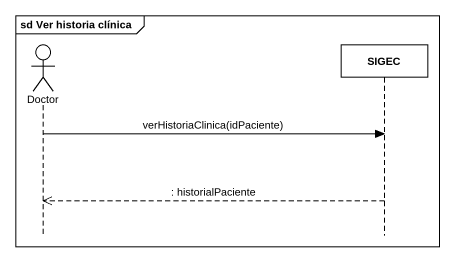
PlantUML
@startuml
mainframe sd Ver historia clínica
hide footbox
actor Doctor
participant SIGEC

Doctor -> SIGEC : verHistoriaClinica(idPaciente)
SIGEC -->> Doctor : : historialPaciente
@enduml
